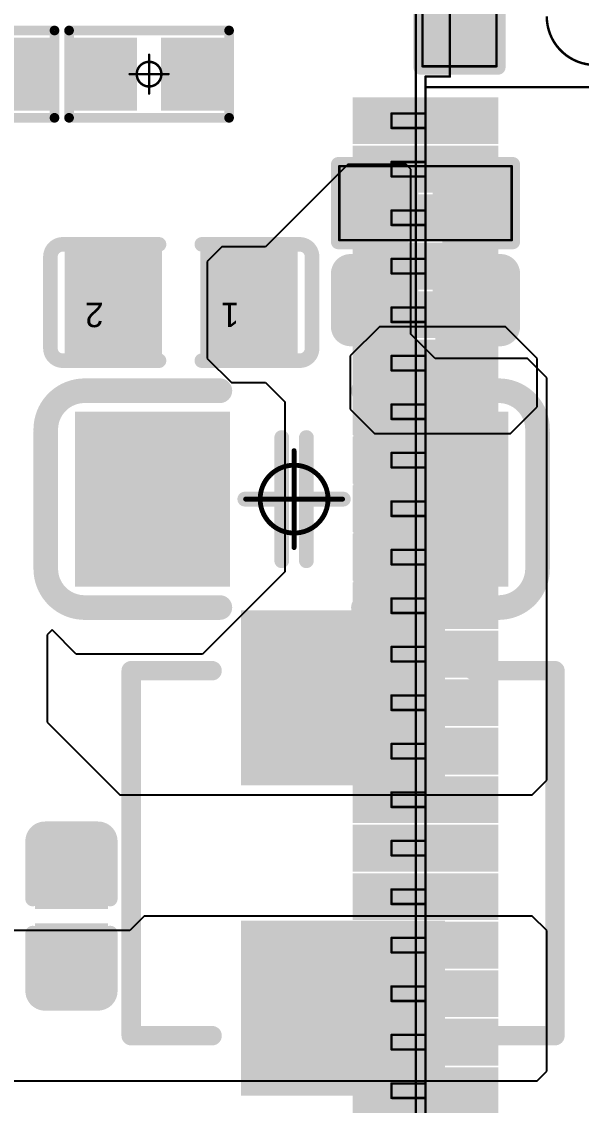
# Model space of a CAD drawing. Header units: millimetres. Extents: x 19.13 to 23.12, y 5.07 to 8.34.
# Drawn here: x 22.1069 to 22.3341, y 6.8809 to 7.3208 of the extents above; entities that cross this region are included whole.
import ezdxf

# ---------------------------------------------------------------- set-up
doc = ezdxf.new("R2010")
doc.units = ezdxf.units.MM
doc.header["$MEASUREMENT"] = 0
for name, color, linetype in [('BottomLayer', 5, 'Continuous'), ('BottomPaste', 16, 'Continuous'), ('BottomSolder', 6, 'Continuous'), ('Mechanical15', 56, 'Continuous'), ('Mechanical16', 56, 'Continuous'), ('Mechanical20', 56, 'Continuous'), ('TopLayer', 1, 'Continuous'), ('TopOverlay', 2, 'Continuous'), ('TopPaste', 8, 'Continuous'), ('TopSolder', 216, 'Continuous')]:
    doc.layers.add(name, color=color, linetype=linetype)

# ---------------------------------------------------------------- blocks, each defined once
blk = doc.blocks.new('R0402_38')
at = {"layer": 'Mechanical16'}
for points, const_width in [([(-0.00984, 0.01575), (-0.03543, 0.01575)], 0.00591), ([(-0.03543, -0.01575), (-0.03543, 0.01575)], 0.00591), ([(0.03543, 0.01575), (0.00984, 0.01575)], 0.00591), ([(0.03543, -0.01575), (0.03543, 0.01575)], 0.00591), ([(0.035, 0.015), (-0.035, 0.015)], 0.001), ([(-0.035, -0.015), (-0.035, 0.015)], 0.001), ([(0.035, -0.015), (0.035, 0.015)], 0.001), ([(-0.00984, -0.01575), (-0.03543, -0.01575)], 0.00591), ([(0.03543, -0.01575), (0.00984, -0.01575)], 0.00591), ([(0.035, -0.015), (-0.035, -0.015)], 0.001)]:
    blk.add_lwpolyline(points, dxfattribs=dict(at, const_width=const_width))
for points, const_width in [([(-0.03691, 0.01575, 1), (-0.03395, 0.01575, 1)], 0.00295), ([(-0.03691, 0.01575, 1), (-0.03395, 0.01575, 1)], 0.00295), ([(-0.01132, 0.01575, 1), (-0.00836, 0.01575, 1)], 0.00295), ([(0.00836, 0.01575, 1), (0.01132, 0.01575, 1)], 0.00295), ([(0.03395, 0.01575, 1), (0.03691, 0.01575, 1)], 0.00295), ([(0.03395, 0.01575, 1), (0.03691, 0.01575, 1)], 0.00295), ([(-0.03525, 0.015, 1), (-0.03475, 0.015, 1)], 0.0005), ([(-0.03525, 0.015, 1), (-0.03475, 0.015, 1)], 0.0005), ([(0.03475, 0.015, 1), (0.03525, 0.015, 1)], 0.0005), ([(0.03475, 0.015, 1), (0.03525, 0.015, 1)], 0.0005), ([(-0.03691, -0.01575, 1), (-0.03395, -0.01575, 1)], 0.00295), ([(-0.03691, -0.01575, 1), (-0.03395, -0.01575, 1)], 0.00295), ([(-0.01132, -0.01575, 1), (-0.00836, -0.01575, 1)], 0.00295), ([(0.00836, -0.01575, 1), (0.01132, -0.01575, 1)], 0.00295), ([(0.03395, -0.01575, 1), (0.03691, -0.01575, 1)], 0.00295), ([(0.03395, -0.01575, 1), (0.03691, -0.01575, 1)], 0.00295), ([(-0.03525, -0.015, 1), (-0.03475, -0.015, 1)], 0.0005), ([(-0.03525, -0.015, 1), (-0.03475, -0.015, 1)], 0.0005), ([(0.03475, -0.015, 1), (0.03525, -0.015, 1)], 0.0005), ([(0.03475, -0.015, 1), (0.03525, -0.015, 1)], 0.0005)]:
    blk.add_lwpolyline(points, format="xyb", close=True, dxfattribs=dict(at, const_width=const_width))
at = {"layer": 'TopLayer'}
for points in [[(-0.0069, 0.01082), (-0.02855, 0.01082), (-0.0069, -0.01082), (-0.02855, -0.01082)], [(0.02855, 0.01082), (0.0069, 0.01082), (0.02855, -0.01082), (0.0069, -0.01082)]]:
    blk.add_solid(points, dxfattribs=at)
at = {"layer": 'TopOverlay', "const_width": 0.00591}
for points in [[(-0.03543, -0.01575), (-0.03543, 0.01575)], [(-0.00984, 0.01575), (-0.03543, 0.01575)], [(0.03543, 0.01575), (0.00984, 0.01575)], [(0.03543, -0.01575), (0.03543, 0.01575)], [(-0.00984, -0.01575), (-0.03543, -0.01575)], [(0.03543, -0.01575), (0.00984, -0.01575)]]:
    blk.add_lwpolyline(points, dxfattribs=at)
at = {"layer": 'TopOverlay', "const_width": 0.00295}
for points in [[(-0.03691, 0.01575, 1), (-0.03395, 0.01575, 1)], [(-0.03691, 0.01575, 1), (-0.03395, 0.01575, 1)], [(-0.01132, 0.01575, 1), (-0.00836, 0.01575, 1)], [(0.00836, 0.01575, 1), (0.01132, 0.01575, 1)], [(0.03395, 0.01575, 1), (0.03691, 0.01575, 1)], [(0.03395, 0.01575, 1), (0.03691, 0.01575, 1)], [(-0.03691, -0.01575, 1), (-0.03395, -0.01575, 1)], [(-0.03691, -0.01575, 1), (-0.03395, -0.01575, 1)], [(-0.01132, -0.01575, 1), (-0.00836, -0.01575, 1)], [(0.00836, -0.01575, 1), (0.01132, -0.01575, 1)], [(0.03395, -0.01575, 1), (0.03691, -0.01575, 1)], [(0.03395, -0.01575, 1), (0.03691, -0.01575, 1)]]:
    blk.add_lwpolyline(points, format="xyb", close=True, dxfattribs=at)
at = {"layer": 'TopPaste'}
for points in [[(-0.0069, 0.01082), (-0.02855, 0.01082), (-0.0069, -0.01082), (-0.02855, -0.01082)], [(0.02855, 0.01082), (0.0069, 0.01082), (0.02855, -0.01082), (0.0069, -0.01082)]]:
    blk.add_solid(points, dxfattribs=at)
at = {"layer": 'TopSolder'}
for points in [[(-0.0029, 0.01482), (-0.03254, 0.01482), (-0.0029, -0.01482), (-0.03254, -0.01482)], [(0.03254, 0.01482), (0.0029, 0.01482), (0.03254, -0.01482), (0.0029, -0.01482)]]:
    blk.add_solid(points, dxfattribs=at)
blk = doc.blocks.new('R0402_46')
at = {"layer": 'Mechanical16'}
for points, const_width in [([(-0.00984, 0.01575), (-0.03543, 0.01575)], 0.00591), ([(-0.03543, 0.01575), (-0.03543, -0.01575)], 0.00591), ([(0.03543, 0.01575), (0.00984, 0.01575)], 0.00591), ([(0.03543, 0.01575), (0.03543, -0.01575)], 0.00591), ([(0.035, 0.015), (-0.035, 0.015)], 0.001), ([(-0.035, 0.015), (-0.035, -0.015)], 0.001), ([(0.035, 0.015), (0.035, -0.015)], 0.001), ([(-0.00984, -0.01575), (-0.03543, -0.01575)], 0.00591), ([(0.03543, -0.01575), (0.00984, -0.01575)], 0.00591), ([(0.035, -0.015), (-0.035, -0.015)], 0.001)]:
    blk.add_lwpolyline(points, dxfattribs=dict(at, const_width=const_width))
for points, const_width in [([(-0.03691, 0.01575, 1), (-0.03395, 0.01575, 1)], 0.00295), ([(-0.03691, 0.01575, 1), (-0.03395, 0.01575, 1)], 0.00295), ([(-0.01132, 0.01575, 1), (-0.00836, 0.01575, 1)], 0.00295), ([(0.00836, 0.01575, 1), (0.01132, 0.01575, 1)], 0.00295), ([(0.03395, 0.01575, 1), (0.03691, 0.01575, 1)], 0.00295), ([(0.03395, 0.01575, 1), (0.03691, 0.01575, 1)], 0.00295), ([(-0.03525, 0.015, 1), (-0.03475, 0.015, 1)], 0.0005), ([(-0.03525, 0.015, 1), (-0.03475, 0.015, 1)], 0.0005), ([(0.03475, 0.015, 1), (0.03525, 0.015, 1)], 0.0005), ([(0.03475, 0.015, 1), (0.03525, 0.015, 1)], 0.0005), ([(-0.03691, -0.01575, 1), (-0.03395, -0.01575, 1)], 0.00295), ([(-0.03691, -0.01575, 1), (-0.03395, -0.01575, 1)], 0.00295), ([(-0.01132, -0.01575, 1), (-0.00836, -0.01575, 1)], 0.00295), ([(0.00836, -0.01575, 1), (0.01132, -0.01575, 1)], 0.00295), ([(0.03395, -0.01575, 1), (0.03691, -0.01575, 1)], 0.00295), ([(0.03395, -0.01575, 1), (0.03691, -0.01575, 1)], 0.00295), ([(-0.03525, -0.015, 1), (-0.03475, -0.015, 1)], 0.0005), ([(-0.03525, -0.015, 1), (-0.03475, -0.015, 1)], 0.0005), ([(0.03475, -0.015, 1), (0.03525, -0.015, 1)], 0.0005), ([(0.03475, -0.015, 1), (0.03525, -0.015, 1)], 0.0005)]:
    blk.add_lwpolyline(points, format="xyb", close=True, dxfattribs=dict(at, const_width=const_width))
at = {"layer": 'TopLayer'}
for points in [[(-0.0069, 0.01082), (-0.02855, 0.01082), (-0.0069, -0.01082), (-0.02855, -0.01082)], [(0.02855, 0.01082), (0.0069, 0.01082), (0.02855, -0.01082), (0.0069, -0.01082)]]:
    blk.add_solid(points, dxfattribs=at)
at = {"layer": 'TopOverlay', "const_width": 0.00591}
for points in [[(-0.03543, 0.01575), (-0.03543, -0.01575)], [(-0.00984, 0.01575), (-0.03543, 0.01575)], [(0.03543, 0.01575), (0.00984, 0.01575)], [(0.03543, 0.01575), (0.03543, -0.01575)], [(-0.00984, -0.01575), (-0.03543, -0.01575)], [(0.03543, -0.01575), (0.00984, -0.01575)]]:
    blk.add_lwpolyline(points, dxfattribs=at)
at = {"layer": 'TopOverlay', "const_width": 0.00295}
for points in [[(-0.03691, 0.01575, 1), (-0.03395, 0.01575, 1)], [(-0.03691, 0.01575, 1), (-0.03395, 0.01575, 1)], [(-0.01132, 0.01575, 1), (-0.00836, 0.01575, 1)], [(0.00836, 0.01575, 1), (0.01132, 0.01575, 1)], [(0.03395, 0.01575, 1), (0.03691, 0.01575, 1)], [(0.03395, 0.01575, 1), (0.03691, 0.01575, 1)], [(-0.03691, -0.01575, 1), (-0.03395, -0.01575, 1)], [(-0.03691, -0.01575, 1), (-0.03395, -0.01575, 1)], [(-0.01132, -0.01575, 1), (-0.00836, -0.01575, 1)], [(0.00836, -0.01575, 1), (0.01132, -0.01575, 1)], [(0.03395, -0.01575, 1), (0.03691, -0.01575, 1)], [(0.03395, -0.01575, 1), (0.03691, -0.01575, 1)]]:
    blk.add_lwpolyline(points, format="xyb", close=True, dxfattribs=at)
at = {"layer": 'TopPaste'}
for points in [[(-0.0069, 0.01082), (-0.02855, 0.01082), (-0.0069, -0.01082), (-0.02855, -0.01082)], [(0.02855, 0.01082), (0.0069, 0.01082), (0.02855, -0.01082), (0.0069, -0.01082)]]:
    blk.add_solid(points, dxfattribs=at)
at = {"layer": 'TopSolder'}
for points in [[(-0.0029, 0.01482), (-0.03254, 0.01482), (-0.0029, -0.01482), (-0.03254, -0.01482)], [(0.03254, 0.01482), (0.0029, 0.01482), (0.03254, -0.01482), (0.0029, -0.01482)]]:
    blk.add_solid(points, dxfattribs=at)
blk = doc.blocks.new('PL_4020_________61')
at = {"layer": 'TopLayer'}
for points in [[(-0.0315, -0.0374), (-0.0315, 0.0374), (-0.09449, -0.0374), (-0.09449, 0.0374)], [(0.09449, -0.0374), (0.09449, 0.0374), (0.0315, -0.0374), (0.0315, 0.0374)]]:
    blk.add_solid(points, dxfattribs=at)
at = {"layer": 'TopOverlay', "const_width": 0.00787}
for points in [[(-0.074, 0.086), (0.07415, 0.086)], [(-0.074, 0.086), (-0.074, 0.05315)], [(0.07415, 0.086), (0.07415, 0.05315)], [(-0.074, -0.05315), (-0.074, -0.086)], [(0.07415, -0.05315), (0.07415, -0.086)], [(-0.074, -0.086), (0.07415, -0.086)]]:
    blk.add_lwpolyline(points, dxfattribs=at)
at = {"layer": 'TopOverlay', "const_width": 0.00394}
for points in [[(-0.07597, 0.086, 1), (-0.07203, 0.086, 1)], [(-0.07597, 0.086, 1), (-0.07203, 0.086, 1)], [(0.07218, 0.086, 1), (0.07612, 0.086, 1)], [(0.07218, 0.086, 1), (0.07612, 0.086, 1)], [(-0.07597, 0.05315, 1), (-0.07203, 0.05315, 1)], [(0.07218, 0.05315, 1), (0.07612, 0.05315, 1)], [(-0.07597, -0.05315, 1), (-0.07203, -0.05315, 1)], [(0.07218, -0.05315, 1), (0.07612, -0.05315, 1)], [(-0.07597, -0.086, 1), (-0.07203, -0.086, 1)], [(-0.07597, -0.086, 1), (-0.07203, -0.086, 1)], [(0.07218, -0.086, 1), (0.07612, -0.086, 1)], [(0.07218, -0.086, 1), (0.07612, -0.086, 1)]]:
    blk.add_lwpolyline(points, format="xyb", close=True, dxfattribs=at)
at = {"layer": 'TopPaste'}
for points in [[(-0.0315, -0.0374), (-0.0315, 0.0374), (-0.09449, -0.0374), (-0.09449, 0.0374)], [(0.09449, -0.0374), (0.09449, 0.0374), (0.0315, -0.0374), (0.0315, 0.0374)]]:
    blk.add_solid(points, dxfattribs=at)
at = {"layer": 'TopSolder'}
for points in [[(-0.0275, -0.0414), (-0.0275, 0.0414), (-0.09849, -0.0414), (-0.09849, 0.0414)], [(0.09849, -0.0414), (0.09849, 0.0414), (0.0275, -0.0414), (0.0275, 0.0414)]]:
    blk.add_solid(points, dxfattribs=at)
blk = doc.blocks.new('C0402_63')
at = {"layer": 'TopLayer'}
for points in [[(-0.02855, 0.01083), (-0.02855, -0.01082), (-0.0069, 0.01083), (-0.0069, -0.01082)], [(0.0069, 0.01083), (0.0069, -0.01082), (0.02855, 0.01083), (0.02855, -0.01082)]]:
    blk.add_solid(points, dxfattribs=at)
at = {"layer": 'TopOverlay', "const_width": 0.00591}
for points in [[(-0.03543, 0.01075, -0.414331), (-0.03043, 0.01575)], [(0.03043, 0.01575, -0.414331), (0.03543, 0.01075)], [(-0.03043, -0.01575, -0.414249), (-0.03543, -0.01075)], [(0.03543, -0.01075, -0.414249), (0.03043, -0.01575)]]:
    blk.add_lwpolyline(points, format="xyb", dxfattribs=at)
for points in [[(-0.0069, 0.01575), (-0.03043, 0.01575)], [(0.03043, 0.01575), (0.0069, 0.01575)], [(-0.03543, 0.01075), (-0.03543, -0.01075)], [(0.03543, 0.01075), (0.03543, -0.01075)], [(-0.0069, -0.01575), (-0.03043, -0.01575)], [(0.03043, -0.01575), (0.0069, -0.01575)]]:
    blk.add_lwpolyline(points, dxfattribs=at)
at = {"layer": 'TopOverlay', "const_width": 0.00295}
for points in [[(-0.03191, 0.01575, 1), (-0.02895, 0.01575, 1)], [(-0.03191, 0.01575, 1), (-0.02895, 0.01575, 1)], [(-0.00837, 0.01575, 1), (-0.00542, 0.01575, 1)], [(0.00543, 0.01575, 1), (0.00838, 0.01575, 1)], [(0.02895, 0.01575, 1), (0.03191, 0.01575, 1)], [(0.02895, 0.01575, 1), (0.03191, 0.01575, 1)], [(-0.03691, 0.01075, 1), (-0.03395, 0.01075, 1)], [(-0.03691, 0.01075, 1), (-0.03395, 0.01075, 1)], [(0.03395, 0.01075, 1), (0.03691, 0.01075, 1)], [(0.03395, 0.01075, 1), (0.03691, 0.01075, 1)], [(-0.03691, -0.01075, 1), (-0.03395, -0.01075, 1)], [(-0.03691, -0.01075, 1), (-0.03395, -0.01075, 1)], [(0.03395, -0.01075, 1), (0.03691, -0.01075, 1)], [(0.03395, -0.01075, 1), (0.03691, -0.01075, 1)], [(-0.03191, -0.01575, 1), (-0.02895, -0.01575, 1)], [(-0.03191, -0.01575, 1), (-0.02895, -0.01575, 1)], [(-0.00837, -0.01575, 1), (-0.00542, -0.01575, 1)], [(0.00543, -0.01575, 1), (0.00838, -0.01575, 1)], [(0.02895, -0.01575, 1), (0.03191, -0.01575, 1)], [(0.02895, -0.01575, 1), (0.03191, -0.01575, 1)]]:
    blk.add_lwpolyline(points, format="xyb", close=True, dxfattribs=at)
at = {"layer": 'TopPaste'}
for points in [[(-0.02855, 0.01083), (-0.02855, -0.01082), (-0.0069, 0.01083), (-0.0069, -0.01082)], [(0.0069, 0.01083), (0.0069, -0.01082), (0.02855, 0.01083), (0.02855, -0.01082)]]:
    blk.add_solid(points, dxfattribs=at)
at = {"layer": 'TopSolder'}
for points in [[(-0.03254, 0.01483), (-0.03254, -0.01482), (-0.0029, 0.01483), (-0.0029, -0.01482)], [(0.0029, 0.01483), (0.0029, -0.01482), (0.03254, 0.01483), (0.03254, -0.01482)]]:
    blk.add_solid(points, dxfattribs=at)
blk = doc.blocks.new('C0603_64')
at = {"layer": 'Mechanical16', "const_width": 0.00591}
for points in [[(-0.0531, 0.0186, -0.414214), (-0.0481, 0.0236)], [(0.0481, 0.0236, -0.414214), (0.0531, 0.0186)], [(-0.0481, -0.0236, -0.414214), (-0.0531, -0.0186)], [(0.0531, -0.0186, -0.414214), (0.0481, -0.0236)]]:
    blk.add_lwpolyline(points, format="xyb", dxfattribs=at)
for points in [[(-0.00836, 0.0236), (-0.0481, 0.0236)], [(0.0481, 0.0236), (0.00902, 0.0236)], [(-0.0531, 0.0186), (-0.0531, -0.0186)], [(0.0531, 0.0186), (0.0531, -0.0186)], [(-0.00836, -0.0236), (-0.0481, -0.0236)], [(0.0481, -0.0236), (0.00902, -0.0236)]]:
    blk.add_lwpolyline(points, dxfattribs=at)
at = {"layer": 'Mechanical16', "const_width": 0.00296}
for points in [[(-0.04958, 0.0236, 1), (-0.04662, 0.0236, 1)], [(-0.04958, 0.0236, 1), (-0.04662, 0.0236, 1)], [(-0.00984, 0.0236, 1), (-0.00688, 0.0236, 1)], [(0.00754, 0.0236, 1), (0.0105, 0.0236, 1)], [(0.04662, 0.0236, 1), (0.04958, 0.0236, 1)], [(0.04662, 0.0236, 1), (0.04958, 0.0236, 1)], [(-0.05458, 0.0186, 1), (-0.05162, 0.0186, 1)], [(-0.05458, 0.0186, 1), (-0.05162, 0.0186, 1)], [(0.05162, 0.0186, 1), (0.05458, 0.0186, 1)], [(0.05162, 0.0186, 1), (0.05458, 0.0186, 1)], [(-0.05458, -0.0186, 1), (-0.05162, -0.0186, 1)], [(-0.05458, -0.0186, 1), (-0.05162, -0.0186, 1)], [(0.05162, -0.0186, 1), (0.05458, -0.0186, 1)], [(0.05162, -0.0186, 1), (0.05458, -0.0186, 1)], [(-0.04958, -0.0236, 1), (-0.04662, -0.0236, 1)], [(-0.04958, -0.0236, 1), (-0.04662, -0.0236, 1)], [(-0.00984, -0.0236, 1), (-0.00688, -0.0236, 1)], [(0.00754, -0.0236, 1), (0.0105, -0.0236, 1)], [(0.04662, -0.0236, 1), (0.04958, -0.0236, 1)], [(0.04662, -0.0236, 1), (0.04958, -0.0236, 1)]]:
    blk.add_lwpolyline(points, format="xyb", close=True, dxfattribs=at)
at = {"layer": 'TopLayer'}
for points in [[(-0.01181, 0.01771), (-0.04331, 0.01771), (-0.01181, -0.01771), (-0.04331, -0.01771)], [(0.04331, 0.01771), (0.01181, 0.01771), (0.04331, -0.01771), (0.01181, -0.01771)]]:
    blk.add_solid(points, dxfattribs=at)
at = {"layer": 'TopOverlay', "const_width": 0.00591}
for points in [[(-0.0531, 0.0186, -0.414214), (-0.0481, 0.0236)], [(0.0481, 0.0236, -0.414214), (0.0531, 0.0186)], [(-0.0481, -0.0236, -0.414214), (-0.0531, -0.0186)], [(0.0531, -0.0186, -0.414214), (0.0481, -0.0236)]]:
    blk.add_lwpolyline(points, format="xyb", dxfattribs=at)
for points in [[(-0.00836, 0.0236), (-0.0481, 0.0236)], [(0.0481, 0.0236), (0.00902, 0.0236)], [(-0.0531, 0.0186), (-0.0531, -0.0186)], [(0.0531, 0.0186), (0.0531, -0.0186)], [(-0.00836, -0.0236), (-0.0481, -0.0236)], [(0.0481, -0.0236), (0.00902, -0.0236)]]:
    blk.add_lwpolyline(points, dxfattribs=at)
at = {"layer": 'TopOverlay', "const_width": 0.00296}
for points in [[(-0.04958, 0.0236, 1), (-0.04662, 0.0236, 1)], [(-0.04958, 0.0236, 1), (-0.04662, 0.0236, 1)], [(-0.00984, 0.0236, 1), (-0.00688, 0.0236, 1)], [(0.00754, 0.0236, 1), (0.0105, 0.0236, 1)], [(0.04662, 0.0236, 1), (0.04958, 0.0236, 1)], [(0.04662, 0.0236, 1), (0.04958, 0.0236, 1)], [(-0.05458, 0.0186, 1), (-0.05162, 0.0186, 1)], [(-0.05458, 0.0186, 1), (-0.05162, 0.0186, 1)], [(0.05162, 0.0186, 1), (0.05458, 0.0186, 1)], [(0.05162, 0.0186, 1), (0.05458, 0.0186, 1)], [(-0.05458, -0.0186, 1), (-0.05162, -0.0186, 1)], [(-0.05458, -0.0186, 1), (-0.05162, -0.0186, 1)], [(0.05162, -0.0186, 1), (0.05458, -0.0186, 1)], [(0.05162, -0.0186, 1), (0.05458, -0.0186, 1)], [(-0.04958, -0.0236, 1), (-0.04662, -0.0236, 1)], [(-0.04958, -0.0236, 1), (-0.04662, -0.0236, 1)], [(-0.00984, -0.0236, 1), (-0.00688, -0.0236, 1)], [(0.00754, -0.0236, 1), (0.0105, -0.0236, 1)], [(0.04662, -0.0236, 1), (0.04958, -0.0236, 1)], [(0.04662, -0.0236, 1), (0.04958, -0.0236, 1)]]:
    blk.add_lwpolyline(points, format="xyb", close=True, dxfattribs=at)
at = {"layer": 'TopPaste'}
for points in [[(-0.01181, 0.01771), (-0.04331, 0.01771), (-0.01181, -0.01771), (-0.04331, -0.01771)], [(0.04331, 0.01771), (0.01181, 0.01771), (0.04331, -0.01771), (0.01181, -0.01771)]]:
    blk.add_solid(points, dxfattribs=at)
at = {"layer": 'TopSolder'}
for points in [[(-0.00781, 0.02171), (-0.04731, 0.02171), (-0.00781, -0.02171), (-0.04731, -0.02171)], [(0.04731, 0.02171), (0.00781, 0.02171), (0.04731, -0.02171), (0.00781, -0.02171)]]:
    blk.add_solid(points, dxfattribs=at)
at = {"layer": 'Mechanical20'}
for s, p in [('1', (-0.02356, 0)), ('2', (0.03156, 0))]:
    blk.add_text(s, height=0.01, dxfattribs=at).set_placement(p)
blk = doc.blocks.new('C1206_65')
at = {"layer": 'Mechanical15', "const_width": 0.00197}
for points in [[(0, 0.01969), (0, -0.01969)], [(0.01969, 0), (-0.01969, 0)]]:
    blk.add_lwpolyline(points, dxfattribs=at)
at = {"layer": 'Mechanical15'}
for points, const_width in [([(-0.00049, 0.01969, 1), (0.00049, 0.01969, 1)], 0.000984), ([(0.01378, 0, 1), (-0.01378, 0, 1)], 0.00197), ([(-0.02018, 0, 1), (-0.01919, 0, 1)], 0.000984), ([(-0.01427, 0, 1), (-0.01329, 0, 1)], 0.000984), ([(0.01329, 0, 1), (0.01427, 0, 1)], 0.000984), ([(0.01919, 0, 1), (0.02018, 0, 1)], 0.000984), ([(-0.00049, -0.01969, 1), (0.00049, -0.01969, 1)], 0.000984)]:
    blk.add_lwpolyline(points, format="xyb", close=True, dxfattribs=dict(at, const_width=const_width))
at = {"layer": 'TopLayer'}
for points in [[(-0.08301, -0.0315), (-0.02801, -0.0315), (-0.08301, 0.0315), (-0.02801, 0.0315)], [(0.02998, -0.0315), (0.08498, -0.0315), (0.02998, 0.0315), (0.08498, 0.0315)]]:
    blk.add_solid(points, dxfattribs=at)
at = {"layer": 'TopOverlay', "const_width": 0.01}
for points in [[(-0.09882, 0.02825, -0.414214), (-0.08307, 0.044)], [(0.08504, 0.044, -0.414214), (0.10079, 0.02825)], [(-0.08307, -0.044, -0.414214), (-0.09882, -0.02825)], [(0.10079, -0.02825, -0.414214), (0.08504, -0.044)]]:
    blk.add_lwpolyline(points, format="xyb", dxfattribs=at)
at = {"layer": 'TopOverlay'}
for points, const_width in [([(-0.02815, 0.044), (-0.08346, 0.044)], 0.01), ([(0.08543, 0.044), (0.03012, 0.044)], 0.01), ([(-0.09882, 0.02825), (-0.09882, -0.02717)], 0.01), ([(0.10079, 0.02825), (0.10079, -0.02717)], 0.01), ([(-0.005, 0.025), (-0.005, -0.025)], 0.006), ([(0.005, 0.025), (0.005, -0.025)], 0.006), ([(-0.005, 0), (-0.02, 0)], 0.006), ([(0.02, 0), (0.005, 0)], 0.006), ([(-0.02815, -0.044), (-0.08346, -0.044)], 0.01), ([(0.08543, -0.044), (0.03012, -0.044)], 0.01)]:
    blk.add_lwpolyline(points, dxfattribs=dict(at, const_width=const_width))
for points, const_width in [([(-0.08596, 0.044, 1), (-0.08096, 0.044, 1)], 0.005), ([(-0.08557, 0.044, 1), (-0.08057, 0.044, 1)], 0.005), ([(-0.03065, 0.044, 1), (-0.02565, 0.044, 1)], 0.005), ([(0.02762, 0.044, 1), (0.03262, 0.044, 1)], 0.005), ([(0.08254, 0.044, 1), (0.08754, 0.044, 1)], 0.005), ([(0.08293, 0.044, 1), (0.08793, 0.044, 1)], 0.005), ([(-0.10132, 0.02825, 1), (-0.09632, 0.02825, 1)], 0.005), ([(-0.10132, 0.02825, 1), (-0.09632, 0.02825, 1)], 0.005), ([(0.09829, 0.02825, 1), (0.10329, 0.02825, 1)], 0.005), ([(0.09829, 0.02825, 1), (0.10329, 0.02825, 1)], 0.005), ([(-0.0065, 0.025, 1), (-0.0035, 0.025, 1)], 0.003), ([(0.0035, 0.025, 1), (0.0065, 0.025, 1)], 0.003), ([(-0.0215, 0, 1), (-0.0185, 0, 1)], 0.003), ([(-0.0065, 0, 1), (-0.0035, 0, 1)], 0.003), ([(0.0035, 0, 1), (0.0065, 0, 1)], 0.003), ([(0.0185, 0, 1), (0.0215, 0, 1)], 0.003), ([(-0.10132, -0.02717, 1), (-0.09632, -0.02717, 1)], 0.005), ([(-0.10132, -0.02825, 1), (-0.09632, -0.02825, 1)], 0.005), ([(-0.0065, -0.025, 1), (-0.0035, -0.025, 1)], 0.003), ([(0.0035, -0.025, 1), (0.0065, -0.025, 1)], 0.003), ([(0.09829, -0.02717, 1), (0.10329, -0.02717, 1)], 0.005), ([(0.09829, -0.02825, 1), (0.10329, -0.02825, 1)], 0.005), ([(-0.08596, -0.044, 1), (-0.08096, -0.044, 1)], 0.005), ([(-0.08557, -0.044, 1), (-0.08057, -0.044, 1)], 0.005), ([(-0.03065, -0.044, 1), (-0.02565, -0.044, 1)], 0.005), ([(0.02762, -0.044, 1), (0.03262, -0.044, 1)], 0.005), ([(0.08254, -0.044, 1), (0.08754, -0.044, 1)], 0.005), ([(0.08293, -0.044, 1), (0.08793, -0.044, 1)], 0.005)]:
    blk.add_lwpolyline(points, format="xyb", close=True, dxfattribs=dict(at, const_width=const_width))
at = {"layer": 'TopPaste'}
for points in [[(-0.08301, -0.0315), (-0.02801, -0.0315), (-0.08301, 0.0315), (-0.02801, 0.0315)], [(0.02998, -0.0315), (0.08498, -0.0315), (0.02998, 0.0315), (0.08498, 0.0315)]]:
    blk.add_solid(points, dxfattribs=at)
at = {"layer": 'TopSolder'}
for points in [[(-0.08701, -0.0355), (-0.02401, -0.0355), (-0.08701, 0.0355), (-0.02401, 0.0355)], [(0.02598, -0.0355), (0.08898, -0.0355), (0.02598, 0.0355), (0.08898, 0.0355)]]:
    blk.add_solid(points, dxfattribs=at)
blk = doc.blocks.new('C0402_67')
at = {"layer": 'TopLayer'}
for points in [[(-0.02855, 0.01083), (-0.02855, -0.01082), (-0.0069, 0.01083), (-0.0069, -0.01082)], [(0.0069, 0.01083), (0.0069, -0.01082), (0.02855, 0.01083), (0.02855, -0.01082)]]:
    blk.add_solid(points, dxfattribs=at)
at = {"layer": 'TopOverlay', "const_width": 0.00591}
for points in [[(-0.03543, 0.01075, -0.414331), (-0.03043, 0.01575)], [(0.03043, 0.01575, -0.414331), (0.03543, 0.01075)], [(-0.03043, -0.01575, -0.414249), (-0.03543, -0.01075)], [(0.03543, -0.01075, -0.414249), (0.03043, -0.01575)]]:
    blk.add_lwpolyline(points, format="xyb", dxfattribs=at)
for points in [[(-0.0069, 0.01575), (-0.03043, 0.01575)], [(0.03043, 0.01575), (0.0069, 0.01575)], [(-0.03543, -0.01075), (-0.03543, 0.01075)], [(0.03543, -0.01075), (0.03543, 0.01075)], [(-0.0069, -0.01575), (-0.03043, -0.01575)], [(0.03043, -0.01575), (0.0069, -0.01575)]]:
    blk.add_lwpolyline(points, dxfattribs=at)
at = {"layer": 'TopOverlay', "const_width": 0.00295}
for points in [[(-0.03191, 0.01575, 1), (-0.02895, 0.01575, 1)], [(-0.03191, 0.01575, 1), (-0.02895, 0.01575, 1)], [(-0.00837, 0.01575, 1), (-0.00542, 0.01575, 1)], [(0.00543, 0.01575, 1), (0.00838, 0.01575, 1)], [(0.02895, 0.01575, 1), (0.03191, 0.01575, 1)], [(0.02895, 0.01575, 1), (0.03191, 0.01575, 1)], [(-0.03691, 0.01075, 1), (-0.03395, 0.01075, 1)], [(-0.03691, 0.01075, 1), (-0.03395, 0.01075, 1)], [(0.03395, 0.01075, 1), (0.03691, 0.01075, 1)], [(0.03395, 0.01075, 1), (0.03691, 0.01075, 1)], [(-0.03691, -0.01075, 1), (-0.03395, -0.01075, 1)], [(-0.03691, -0.01075, 1), (-0.03395, -0.01075, 1)], [(0.03395, -0.01075, 1), (0.03691, -0.01075, 1)], [(0.03395, -0.01075, 1), (0.03691, -0.01075, 1)], [(-0.03191, -0.01575, 1), (-0.02895, -0.01575, 1)], [(-0.03191, -0.01575, 1), (-0.02895, -0.01575, 1)], [(-0.00837, -0.01575, 1), (-0.00542, -0.01575, 1)], [(0.00543, -0.01575, 1), (0.00838, -0.01575, 1)], [(0.02895, -0.01575, 1), (0.03191, -0.01575, 1)], [(0.02895, -0.01575, 1), (0.03191, -0.01575, 1)]]:
    blk.add_lwpolyline(points, format="xyb", close=True, dxfattribs=at)
at = {"layer": 'TopPaste'}
for points in [[(-0.02855, 0.01083), (-0.02855, -0.01082), (-0.0069, 0.01083), (-0.0069, -0.01082)], [(0.0069, 0.01083), (0.0069, -0.01082), (0.02855, 0.01083), (0.02855, -0.01082)]]:
    blk.add_solid(points, dxfattribs=at)
at = {"layer": 'TopSolder'}
for points in [[(-0.03254, 0.01483), (-0.03254, -0.01482), (-0.0029, 0.01483), (-0.0029, -0.01482)], [(0.0029, 0.01483), (0.0029, -0.01482), (0.03254, 0.01483), (0.03254, -0.01482)]]:
    blk.add_solid(points, dxfattribs=at)
blk = doc.blocks.new('CON_MINIPEX_075_SMT_RA_M2_KEYM_B_B_104')
at = {"layer": 'BottomLayer'}
for points in [[(-0.20236, 1.38583), (-0.20236, 1.33465), (-0.19134, 1.38583), (-0.19134, 1.33465)], [(-0.18268, 1.38583), (-0.18268, 1.33465), (-0.17165, 1.38583), (-0.17165, 1.33465)], [(-0.16299, 1.38583), (-0.16299, 1.33465), (-0.15197, 1.38583), (-0.15197, 1.33465)], [(-0.14331, 1.38583), (-0.14331, 1.33465), (-0.13228, 1.38583), (-0.13228, 1.33465)], [(-0.12362, 1.38583), (-0.12362, 1.33465), (-0.1126, 1.38583), (-0.1126, 1.33465)], [(-0.10394, 1.38583), (-0.10394, 1.33465), (-0.09291, 1.38583), (-0.09291, 1.33465)], [(-0.08425, 1.38583), (-0.08425, 1.33465), (-0.07323, 1.38583), (-0.07323, 1.33465)], [(-0.06457, 1.38583), (-0.06457, 1.33465), (-0.05354, 1.38583), (-0.05354, 1.33465)], [(-0.04488, 1.38583), (-0.04488, 1.33465), (-0.03386, 1.38583), (-0.03386, 1.33465)], [(-0.0252, 1.38583), (-0.0252, 1.33465), (-0.01417, 1.38583), (-0.01417, 1.33465)], [(-0.00551, 1.38583), (-0.00551, 1.33465), (0.00551, 1.38583), (0.00551, 1.33465)], [(0.01417, 1.38583), (0.01417, 1.33465), (0.0252, 1.38583), (0.0252, 1.33465)], [(0.03386, 1.38583), (0.03386, 1.33465), (0.04488, 1.38583), (0.04488, 1.33465)], [(0.05354, 1.38583), (0.05354, 1.33465), (0.06457, 1.38583), (0.06457, 1.33465)], [(0.07323, 1.38583), (0.07323, 1.33465), (0.08425, 1.38583), (0.08425, 1.33465)], [(0.09291, 1.38583), (0.09291, 1.33465), (0.10394, 1.38583), (0.10394, 1.33465)], [(0.1126, 1.38583), (0.1126, 1.33465), (0.12362, 1.38583), (0.12362, 1.33465)], [(0.13228, 1.38583), (0.13228, 1.33465), (0.14331, 1.38583), (0.14331, 1.33465)], [(0.15197, 1.38583), (0.15197, 1.33465), (0.16299, 1.38583), (0.16299, 1.33465)], [(0.17165, 1.38583), (0.17165, 1.33465), (0.18268, 1.38583), (0.18268, 1.33465)], [(0.19134, 1.38583), (0.19134, 1.33465), (0.20236, 1.38583), (0.20236, 1.33465)]]:
    blk.add_solid(points, dxfattribs=at)
at = {"layer": 'BottomPaste'}
for points in [[(-0.20236, 1.38583), (-0.20236, 1.33465), (-0.19134, 1.38583), (-0.19134, 1.33465)], [(-0.18268, 1.38583), (-0.18268, 1.33465), (-0.17165, 1.38583), (-0.17165, 1.33465)], [(-0.16299, 1.38583), (-0.16299, 1.33465), (-0.15197, 1.38583), (-0.15197, 1.33465)], [(-0.14331, 1.38583), (-0.14331, 1.33465), (-0.13228, 1.38583), (-0.13228, 1.33465)], [(-0.12362, 1.38583), (-0.12362, 1.33465), (-0.1126, 1.38583), (-0.1126, 1.33465)], [(-0.10394, 1.38583), (-0.10394, 1.33465), (-0.09291, 1.38583), (-0.09291, 1.33465)], [(-0.08425, 1.38583), (-0.08425, 1.33465), (-0.07323, 1.38583), (-0.07323, 1.33465)], [(-0.06457, 1.38583), (-0.06457, 1.33465), (-0.05354, 1.38583), (-0.05354, 1.33465)], [(-0.04488, 1.38583), (-0.04488, 1.33465), (-0.03386, 1.38583), (-0.03386, 1.33465)], [(-0.0252, 1.38583), (-0.0252, 1.33465), (-0.01417, 1.38583), (-0.01417, 1.33465)], [(-0.00551, 1.38583), (-0.00551, 1.33465), (0.00551, 1.38583), (0.00551, 1.33465)], [(0.01417, 1.38583), (0.01417, 1.33465), (0.0252, 1.38583), (0.0252, 1.33465)], [(0.03386, 1.38583), (0.03386, 1.33465), (0.04488, 1.38583), (0.04488, 1.33465)], [(0.05354, 1.38583), (0.05354, 1.33465), (0.06457, 1.38583), (0.06457, 1.33465)], [(0.07323, 1.38583), (0.07323, 1.33465), (0.08425, 1.38583), (0.08425, 1.33465)], [(0.09291, 1.38583), (0.09291, 1.33465), (0.10394, 1.38583), (0.10394, 1.33465)], [(0.1126, 1.38583), (0.1126, 1.33465), (0.12362, 1.38583), (0.12362, 1.33465)], [(0.13228, 1.38583), (0.13228, 1.33465), (0.14331, 1.38583), (0.14331, 1.33465)], [(0.15197, 1.38583), (0.15197, 1.33465), (0.16299, 1.38583), (0.16299, 1.33465)], [(0.17165, 1.38583), (0.17165, 1.33465), (0.18268, 1.38583), (0.18268, 1.33465)], [(0.19134, 1.38583), (0.19134, 1.33465), (0.20236, 1.38583), (0.20236, 1.33465)]]:
    blk.add_solid(points, dxfattribs=at)
at = {"layer": 'BottomSolder'}
for points in [[(-0.20636, 1.38983), (-0.20636, 1.33065), (-0.18734, 1.38983), (-0.18734, 1.33065)], [(-0.18668, 1.38983), (-0.18668, 1.33065), (-0.16765, 1.38983), (-0.16765, 1.33065)], [(-0.16699, 1.38983), (-0.16699, 1.33065), (-0.14797, 1.38983), (-0.14797, 1.33065)], [(-0.14731, 1.38983), (-0.14731, 1.33065), (-0.12828, 1.38983), (-0.12828, 1.33065)], [(-0.12762, 1.38983), (-0.12762, 1.33065), (-0.1086, 1.38983), (-0.1086, 1.33065)], [(-0.10794, 1.38983), (-0.10794, 1.33065), (-0.08891, 1.38983), (-0.08891, 1.33065)], [(-0.08825, 1.38983), (-0.08825, 1.33065), (-0.06923, 1.38983), (-0.06923, 1.33065)], [(-0.06857, 1.38983), (-0.06857, 1.33065), (-0.04954, 1.38983), (-0.04954, 1.33065)], [(-0.04888, 1.38983), (-0.04888, 1.33065), (-0.02986, 1.38983), (-0.02986, 1.33065)], [(-0.0292, 1.38983), (-0.0292, 1.33065), (-0.01017, 1.38983), (-0.01017, 1.33065)], [(-0.00951, 1.38983), (-0.00951, 1.33065), (0.00951, 1.38983), (0.00951, 1.33065)], [(0.01017, 1.38983), (0.01017, 1.33065), (0.0292, 1.38983), (0.0292, 1.33065)], [(0.02986, 1.38983), (0.02986, 1.33065), (0.04888, 1.38983), (0.04888, 1.33065)], [(0.04954, 1.38983), (0.04954, 1.33065), (0.06857, 1.38983), (0.06857, 1.33065)], [(0.06923, 1.38983), (0.06923, 1.33065), (0.08825, 1.38983), (0.08825, 1.33065)], [(0.08891, 1.38983), (0.08891, 1.33065), (0.10794, 1.38983), (0.10794, 1.33065)], [(0.1086, 1.38983), (0.1086, 1.33065), (0.12762, 1.38983), (0.12762, 1.33065)], [(0.12828, 1.38983), (0.12828, 1.33065), (0.14731, 1.38983), (0.14731, 1.33065)], [(0.14797, 1.38983), (0.14797, 1.33065), (0.16699, 1.38983), (0.16699, 1.33065)], [(0.16765, 1.38983), (0.16765, 1.33065), (0.18668, 1.38983), (0.18668, 1.33065)], [(0.18734, 1.38983), (0.18734, 1.33065), (0.20636, 1.38983), (0.20636, 1.33065)]]:
    blk.add_solid(points, dxfattribs=at)
at = {"layer": 'Mechanical15', "const_width": 0.001}
for points in [[(-0.21043, 1.44882), (-0.21043, 1.36024)], [(-0.27736, 1.37008), (-0.21476, 1.37008)], [(-0.21476, 1.37008), (-0.21476, 1.36024)], [(-0.21476, 1.36024), (0.37402, 1.36024)], [(-0.1998, 1.36024), (-0.1998, 1.34646)], [(-0.1939, 1.36024), (-0.1939, 1.34646)], [(-0.18012, 1.36024), (-0.18012, 1.34646)], [(-0.17421, 1.36024), (-0.17421, 1.34646)], [(-0.16043, 1.36024), (-0.16043, 1.34646)], [(-0.15453, 1.36024), (-0.15453, 1.34646)], [(-0.14075, 1.36024), (-0.14075, 1.34646)], [(-0.13484, 1.36024), (-0.13484, 1.34646)], [(-0.12106, 1.36024), (-0.12106, 1.34646)], [(-0.11516, 1.36024), (-0.11516, 1.34646)], [(-0.10138, 1.36024), (-0.10138, 1.34646)], [(-0.09547, 1.36024), (-0.09547, 1.34646)], [(-0.08169, 1.36024), (-0.08169, 1.34646)], [(-0.07579, 1.36024), (-0.07579, 1.34646)], [(-0.06201, 1.36024), (-0.06201, 1.34646)], [(-0.0561, 1.36024), (-0.0561, 1.34646)], [(-0.04232, 1.36024), (-0.04232, 1.34646)], [(-0.03642, 1.36024), (-0.03642, 1.34646)], [(-0.02264, 1.36024), (-0.02264, 1.34646)], [(-0.01673, 1.36024), (-0.01673, 1.34646)], [(-0.00295, 1.36024), (-0.00295, 1.34646)], [(0.00295, 1.36024), (0.00295, 1.34646)], [(0.01673, 1.36024), (0.01673, 1.34646)], [(0.02264, 1.36024), (0.02264, 1.34646)], [(0.03642, 1.36024), (0.03642, 1.34646)], [(0.04232, 1.36024), (0.04232, 1.34646)], [(0.0561, 1.36024), (0.0561, 1.34646)], [(0.06201, 1.36024), (0.06201, 1.34646)], [(0.07579, 1.36024), (0.07579, 1.34646)], [(0.08169, 1.36024), (0.08169, 1.34646)], [(0.09547, 1.36024), (0.09547, 1.34646)], [(0.10138, 1.36024), (0.10138, 1.34646)], [(0.11516, 1.36024), (0.11516, 1.34646)], [(0.12106, 1.36024), (0.12106, 1.34646)], [(0.13484, 1.36024), (0.13484, 1.34646)], [(0.14075, 1.36024), (0.14075, 1.34646)], [(0.15453, 1.36024), (0.15453, 1.34646)], [(0.16043, 1.36024), (0.16043, 1.34646)], [(0.17421, 1.36024), (0.17421, 1.34646)], [(0.18012, 1.36024), (0.18012, 1.34646)], [(0.1939, 1.36024), (0.1939, 1.34646)], [(0.1998, 1.36024), (0.1998, 1.34646)], [(-0.37795, 1.3563), (0.37795, 1.3563)], [(-0.1998, 1.34646), (-0.1939, 1.34646)], [(-0.18012, 1.34646), (-0.17421, 1.34646)], [(-0.16043, 1.34646), (-0.15453, 1.34646)], [(-0.14075, 1.34646), (-0.13484, 1.34646)], [(-0.12106, 1.34646), (-0.11516, 1.34646)], [(-0.10138, 1.34646), (-0.09547, 1.34646)], [(-0.08169, 1.34646), (-0.07579, 1.34646)], [(-0.06201, 1.34646), (-0.0561, 1.34646)], [(-0.04232, 1.34646), (-0.03642, 1.34646)], [(-0.02264, 1.34646), (-0.01673, 1.34646)], [(-0.00295, 1.34646), (0.00295, 1.34646)], [(0.01673, 1.34646), (0.02264, 1.34646)], [(0.03642, 1.34646), (0.04232, 1.34646)], [(0.0561, 1.34646), (0.06201, 1.34646)], [(0.07579, 1.34646), (0.08169, 1.34646)], [(0.09547, 1.34646), (0.10138, 1.34646)], [(0.11516, 1.34646), (0.12106, 1.34646)], [(0.13484, 1.34646), (0.14075, 1.34646)], [(0.15453, 1.34646), (0.16043, 1.34646)], [(0.17421, 1.34646), (0.18012, 1.34646)], [(0.1939, 1.34646), (0.1998, 1.34646)]]:
    blk.add_lwpolyline(points, dxfattribs=at)
blk.add_lwpolyline([(-0.21949, 1.42913, -0.414214), (-0.23917, 1.40945)], format="xyb", dxfattribs=at)
at = {"layer": 'Mechanical15', "const_width": 0.0005}
for points in [[(-0.21501, 1.37008, 1), (-0.21451, 1.37008, 1)], [(-0.21501, 1.37008, 1), (-0.21451, 1.37008, 1)], [(-0.21501, 1.36024, 1), (-0.21451, 1.36024, 1)], [(-0.21501, 1.36024, 1), (-0.21451, 1.36024, 1)], [(-0.21068, 1.36024, 1), (-0.21018, 1.36024, 1)], [(-0.20005, 1.36024, 1), (-0.19955, 1.36024, 1)], [(-0.19415, 1.36024, 1), (-0.19365, 1.36024, 1)], [(-0.18037, 1.36024, 1), (-0.17987, 1.36024, 1)], [(-0.17446, 1.36024, 1), (-0.17396, 1.36024, 1)], [(-0.16068, 1.36024, 1), (-0.16018, 1.36024, 1)], [(-0.15478, 1.36024, 1), (-0.15428, 1.36024, 1)], [(-0.141, 1.36024, 1), (-0.1405, 1.36024, 1)], [(-0.13509, 1.36024, 1), (-0.13459, 1.36024, 1)], [(-0.12131, 1.36024, 1), (-0.12081, 1.36024, 1)], [(-0.11541, 1.36024, 1), (-0.11491, 1.36024, 1)], [(-0.10163, 1.36024, 1), (-0.10113, 1.36024, 1)], [(-0.09572, 1.36024, 1), (-0.09522, 1.36024, 1)], [(-0.08194, 1.36024, 1), (-0.08144, 1.36024, 1)], [(-0.07604, 1.36024, 1), (-0.07554, 1.36024, 1)], [(-0.06226, 1.36024, 1), (-0.06176, 1.36024, 1)], [(-0.05635, 1.36024, 1), (-0.05585, 1.36024, 1)], [(-0.04257, 1.36024, 1), (-0.04207, 1.36024, 1)], [(-0.03667, 1.36024, 1), (-0.03617, 1.36024, 1)], [(-0.02289, 1.36024, 1), (-0.02239, 1.36024, 1)], [(-0.01698, 1.36024, 1), (-0.01648, 1.36024, 1)], [(-0.0032, 1.36024, 1), (-0.0027, 1.36024, 1)], [(0.0027, 1.36024, 1), (0.0032, 1.36024, 1)], [(0.01648, 1.36024, 1), (0.01698, 1.36024, 1)], [(0.02239, 1.36024, 1), (0.02289, 1.36024, 1)], [(0.03617, 1.36024, 1), (0.03667, 1.36024, 1)], [(0.04207, 1.36024, 1), (0.04257, 1.36024, 1)], [(0.05585, 1.36024, 1), (0.05635, 1.36024, 1)], [(0.06176, 1.36024, 1), (0.06226, 1.36024, 1)], [(0.07554, 1.36024, 1), (0.07604, 1.36024, 1)], [(0.08144, 1.36024, 1), (0.08194, 1.36024, 1)], [(0.09522, 1.36024, 1), (0.09572, 1.36024, 1)], [(0.10113, 1.36024, 1), (0.10163, 1.36024, 1)], [(0.11491, 1.36024, 1), (0.11541, 1.36024, 1)], [(0.12081, 1.36024, 1), (0.12131, 1.36024, 1)], [(0.13459, 1.36024, 1), (0.13509, 1.36024, 1)], [(0.1405, 1.36024, 1), (0.141, 1.36024, 1)], [(0.15428, 1.36024, 1), (0.15478, 1.36024, 1)], [(0.16018, 1.36024, 1), (0.16068, 1.36024, 1)], [(0.17396, 1.36024, 1), (0.17446, 1.36024, 1)], [(0.17987, 1.36024, 1), (0.18037, 1.36024, 1)], [(0.19365, 1.36024, 1), (0.19415, 1.36024, 1)], [(0.19955, 1.36024, 1), (0.20005, 1.36024, 1)], [(-0.20005, 1.34646, 1), (-0.19955, 1.34646, 1)], [(-0.20005, 1.34646, 1), (-0.19955, 1.34646, 1)], [(-0.19415, 1.34646, 1), (-0.19365, 1.34646, 1)], [(-0.19415, 1.34646, 1), (-0.19365, 1.34646, 1)], [(-0.18037, 1.34646, 1), (-0.17987, 1.34646, 1)], [(-0.18037, 1.34646, 1), (-0.17987, 1.34646, 1)], [(-0.17446, 1.34646, 1), (-0.17396, 1.34646, 1)], [(-0.17446, 1.34646, 1), (-0.17396, 1.34646, 1)], [(-0.16068, 1.34646, 1), (-0.16018, 1.34646, 1)], [(-0.16068, 1.34646, 1), (-0.16018, 1.34646, 1)], [(-0.15478, 1.34646, 1), (-0.15428, 1.34646, 1)], [(-0.15478, 1.34646, 1), (-0.15428, 1.34646, 1)], [(-0.141, 1.34646, 1), (-0.1405, 1.34646, 1)], [(-0.141, 1.34646, 1), (-0.1405, 1.34646, 1)], [(-0.13509, 1.34646, 1), (-0.13459, 1.34646, 1)], [(-0.13509, 1.34646, 1), (-0.13459, 1.34646, 1)], [(-0.12131, 1.34646, 1), (-0.12081, 1.34646, 1)], [(-0.12131, 1.34646, 1), (-0.12081, 1.34646, 1)], [(-0.11541, 1.34646, 1), (-0.11491, 1.34646, 1)], [(-0.11541, 1.34646, 1), (-0.11491, 1.34646, 1)], [(-0.10163, 1.34646, 1), (-0.10113, 1.34646, 1)], [(-0.10163, 1.34646, 1), (-0.10113, 1.34646, 1)], [(-0.09572, 1.34646, 1), (-0.09522, 1.34646, 1)], [(-0.09572, 1.34646, 1), (-0.09522, 1.34646, 1)], [(-0.08194, 1.34646, 1), (-0.08144, 1.34646, 1)], [(-0.08194, 1.34646, 1), (-0.08144, 1.34646, 1)], [(-0.07604, 1.34646, 1), (-0.07554, 1.34646, 1)], [(-0.07604, 1.34646, 1), (-0.07554, 1.34646, 1)], [(-0.06226, 1.34646, 1), (-0.06176, 1.34646, 1)], [(-0.06226, 1.34646, 1), (-0.06176, 1.34646, 1)], [(-0.05635, 1.34646, 1), (-0.05585, 1.34646, 1)], [(-0.05635, 1.34646, 1), (-0.05585, 1.34646, 1)], [(-0.04257, 1.34646, 1), (-0.04207, 1.34646, 1)], [(-0.04257, 1.34646, 1), (-0.04207, 1.34646, 1)], [(-0.03667, 1.34646, 1), (-0.03617, 1.34646, 1)], [(-0.03667, 1.34646, 1), (-0.03617, 1.34646, 1)], [(-0.02289, 1.34646, 1), (-0.02239, 1.34646, 1)], [(-0.02289, 1.34646, 1), (-0.02239, 1.34646, 1)], [(-0.01698, 1.34646, 1), (-0.01648, 1.34646, 1)], [(-0.01698, 1.34646, 1), (-0.01648, 1.34646, 1)], [(-0.0032, 1.34646, 1), (-0.0027, 1.34646, 1)], [(-0.0032, 1.34646, 1), (-0.0027, 1.34646, 1)], [(0.0027, 1.34646, 1), (0.0032, 1.34646, 1)], [(0.0027, 1.34646, 1), (0.0032, 1.34646, 1)], [(0.01648, 1.34646, 1), (0.01698, 1.34646, 1)], [(0.01648, 1.34646, 1), (0.01698, 1.34646, 1)], [(0.02239, 1.34646, 1), (0.02289, 1.34646, 1)], [(0.02239, 1.34646, 1), (0.02289, 1.34646, 1)], [(0.03617, 1.34646, 1), (0.03667, 1.34646, 1)], [(0.03617, 1.34646, 1), (0.03667, 1.34646, 1)], [(0.04207, 1.34646, 1), (0.04257, 1.34646, 1)], [(0.04207, 1.34646, 1), (0.04257, 1.34646, 1)], [(0.05585, 1.34646, 1), (0.05635, 1.34646, 1)], [(0.05585, 1.34646, 1), (0.05635, 1.34646, 1)], [(0.06176, 1.34646, 1), (0.06226, 1.34646, 1)], [(0.06176, 1.34646, 1), (0.06226, 1.34646, 1)], [(0.07554, 1.34646, 1), (0.07604, 1.34646, 1)], [(0.07554, 1.34646, 1), (0.07604, 1.34646, 1)], [(0.08144, 1.34646, 1), (0.08194, 1.34646, 1)], [(0.08144, 1.34646, 1), (0.08194, 1.34646, 1)], [(0.09522, 1.34646, 1), (0.09572, 1.34646, 1)], [(0.09522, 1.34646, 1), (0.09572, 1.34646, 1)], [(0.10113, 1.34646, 1), (0.10163, 1.34646, 1)], [(0.10113, 1.34646, 1), (0.10163, 1.34646, 1)], [(0.11491, 1.34646, 1), (0.11541, 1.34646, 1)], [(0.11491, 1.34646, 1), (0.11541, 1.34646, 1)], [(0.12081, 1.34646, 1), (0.12131, 1.34646, 1)], [(0.12081, 1.34646, 1), (0.12131, 1.34646, 1)], [(0.13459, 1.34646, 1), (0.13509, 1.34646, 1)], [(0.13459, 1.34646, 1), (0.13509, 1.34646, 1)], [(0.1405, 1.34646, 1), (0.141, 1.34646, 1)], [(0.1405, 1.34646, 1), (0.141, 1.34646, 1)], [(0.15428, 1.34646, 1), (0.15478, 1.34646, 1)], [(0.15428, 1.34646, 1), (0.15478, 1.34646, 1)], [(0.16018, 1.34646, 1), (0.16068, 1.34646, 1)], [(0.16018, 1.34646, 1), (0.16068, 1.34646, 1)], [(0.17396, 1.34646, 1), (0.17446, 1.34646, 1)], [(0.17396, 1.34646, 1), (0.17446, 1.34646, 1)], [(0.17987, 1.34646, 1), (0.18037, 1.34646, 1)], [(0.17987, 1.34646, 1), (0.18037, 1.34646, 1)], [(0.19365, 1.34646, 1), (0.19415, 1.34646, 1)], [(0.19365, 1.34646, 1), (0.19415, 1.34646, 1)], [(0.19955, 1.34646, 1), (0.20005, 1.34646, 1)], [(0.19955, 1.34646, 1), (0.20005, 1.34646, 1)]]:
    blk.add_lwpolyline(points, format="xyb", close=True, dxfattribs=at)
blk = doc.blocks.new('R0402_296')
at = {"layer": 'Mechanical15'}
for points, const_width in [([(0.005, 0, 1), (-0.005, 0, 1)], 0.001), ([(-0.00025, 0.00787, 1), (0.00025, 0.00787, 1)], 0.0005), ([(-0.00812, 0, 1), (-0.00762, 0, 1)], 0.0005), ([(-0.00525, 0, 1), (-0.00475, 0, 1)], 0.0005), ([(0.00475, 0, 1), (0.00525, 0, 1)], 0.0005), ([(0.00762, 0, 1), (0.00812, 0, 1)], 0.0005), ([(-0.00025, -0.00787, 1), (0.00025, -0.00787, 1)], 0.0005)]:
    blk.add_lwpolyline(points, format="xyb", close=True, dxfattribs=dict(at, const_width=const_width))
at = {"layer": 'Mechanical15', "const_width": 0.001}
for points in [[(0, -0.00787), (0, 0.00787)], [(-0.00787, 0), (0.00787, 0)]]:
    blk.add_lwpolyline(points, dxfattribs=at)
at = {"layer": 'TopLayer'}
for points in [[(-0.02657, -0.01082), (-0.00886, -0.01082), (-0.02657, 0.01083), (-0.00886, 0.01083)], [(0.00886, -0.01083), (0.02657, -0.01083), (0.00886, 0.01083), (0.02657, 0.01083)]]:
    blk.add_solid(points, dxfattribs=at)
at = {"layer": 'TopOverlay', "const_width": 0.00394}
for points in [[(-0.03248, 0.01772), (0.03248, 0.01772)], [(-0.03248, -0.01772), (-0.03248, 0.01772)], [(0.03248, -0.01772), (0.03248, 0.01772)], [(-0.03248, -0.01772), (0.03248, -0.01772)]]:
    blk.add_lwpolyline(points, dxfattribs=at)
at = {"layer": 'TopOverlay', "const_width": 0.00197}
for points in [[(-0.03346, 0.01772, 1), (-0.0315, 0.01772, 1)], [(-0.03346, 0.01772, 1), (-0.0315, 0.01772, 1)], [(0.0315, 0.01772, 1), (0.03346, 0.01772, 1)], [(0.0315, 0.01772, 1), (0.03346, 0.01772, 1)], [(-0.03346, -0.01772, 1), (-0.0315, -0.01772, 1)], [(-0.03346, -0.01772, 1), (-0.0315, -0.01772, 1)], [(0.0315, -0.01772, 1), (0.03346, -0.01772, 1)], [(0.0315, -0.01772, 1), (0.03346, -0.01772, 1)]]:
    blk.add_lwpolyline(points, format="xyb", close=True, dxfattribs=at)
at = {"layer": 'TopPaste'}
for points in [[(-0.02657, -0.01082), (-0.00886, -0.01082), (-0.02657, 0.01083), (-0.00886, 0.01083)], [(0.00886, -0.01083), (0.02657, -0.01083), (0.00886, 0.01083), (0.02657, 0.01083)]]:
    blk.add_solid(points, dxfattribs=at)
at = {"layer": 'TopSolder'}
for points in [[(-0.03057, -0.01482), (-0.00486, -0.01482), (-0.03057, 0.01483), (-0.00486, 0.01483)], [(0.00486, -0.01483), (0.03057, -0.01483), (0.00486, 0.01483), (0.03057, 0.01483)]]:
    blk.add_solid(points, dxfattribs=at)
blk = doc.blocks.new('R0402_298')
at = {"layer": 'Mechanical15'}
for points, const_width in [([(0.005, 0, 1), (-0.005, 0, 1)], 0.001), ([(-0.00025, 0.00787, 1), (0.00025, 0.00787, 1)], 0.0005), ([(-0.00812, 0, 1), (-0.00762, 0, 1)], 0.0005), ([(-0.00525, 0, 1), (-0.00475, 0, 1)], 0.0005), ([(0.00475, 0, 1), (0.00525, 0, 1)], 0.0005), ([(0.00762, 0, 1), (0.00812, 0, 1)], 0.0005), ([(-0.00025, -0.00787, 1), (0.00025, -0.00787, 1)], 0.0005)]:
    blk.add_lwpolyline(points, format="xyb", close=True, dxfattribs=dict(at, const_width=const_width))
at = {"layer": 'Mechanical15', "const_width": 0.001}
for points in [[(0, 0.00787), (0, -0.00787)], [(0.00787, 0), (-0.00787, 0)]]:
    blk.add_lwpolyline(points, dxfattribs=at)
at = {"layer": 'TopLayer'}
for points in [[(-0.02657, -0.01082), (-0.00886, -0.01082), (-0.02657, 0.01083), (-0.00886, 0.01083)], [(0.00886, -0.01083), (0.02657, -0.01083), (0.00886, 0.01083), (0.02657, 0.01083)]]:
    blk.add_solid(points, dxfattribs=at)
at = {"layer": 'TopOverlay', "const_width": 0.00394}
for points in [[(0.03248, 0.01772), (-0.03248, 0.01772)], [(-0.03248, 0.01772), (-0.03248, -0.01772)], [(0.03248, 0.01772), (0.03248, -0.01772)], [(0.03248, -0.01772), (-0.03248, -0.01772)]]:
    blk.add_lwpolyline(points, dxfattribs=at)
at = {"layer": 'TopOverlay', "const_width": 0.00197}
for points in [[(-0.03346, 0.01772, 1), (-0.0315, 0.01772, 1)], [(-0.03346, 0.01772, 1), (-0.0315, 0.01772, 1)], [(0.0315, 0.01772, 1), (0.03346, 0.01772, 1)], [(0.0315, 0.01772, 1), (0.03346, 0.01772, 1)], [(-0.03346, -0.01772, 1), (-0.0315, -0.01772, 1)], [(-0.03346, -0.01772, 1), (-0.0315, -0.01772, 1)], [(0.0315, -0.01772, 1), (0.03346, -0.01772, 1)], [(0.0315, -0.01772, 1), (0.03346, -0.01772, 1)]]:
    blk.add_lwpolyline(points, format="xyb", close=True, dxfattribs=at)
at = {"layer": 'TopPaste'}
for points in [[(-0.02657, -0.01082), (-0.00886, -0.01082), (-0.02657, 0.01083), (-0.00886, 0.01083)], [(0.00886, -0.01083), (0.02657, -0.01083), (0.00886, 0.01083), (0.02657, 0.01083)]]:
    blk.add_solid(points, dxfattribs=at)
at = {"layer": 'TopSolder'}
for points in [[(-0.03057, -0.01482), (-0.00486, -0.01482), (-0.03057, 0.01483), (-0.00486, 0.01483)], [(0.00486, -0.01483), (0.03057, -0.01483), (0.00486, 0.01483), (0.03057, 0.01483)]]:
    blk.add_solid(points, dxfattribs=at)

msp = doc.modelspace()

# ---------------------------------------------------------------- linework, layer by layer
at = {"layer": 'BottomLayer'}
for p, q in [((22.25211, 7.19693), (22.2403, 7.18512)), ((22.3033, 7.19693), (22.25211, 7.19693)), ((22.31609, 7.18413), (22.3033, 7.19693)), ((22.2403, 7.18512), (22.2403, 7.16347)), ((22.31609, 7.16445), (22.31609, 7.18413)), ((22.2403, 7.16347), (22.25015, 7.15362)), ((22.30526, 7.15362), (22.31609, 7.16445)), ((22.25015, 7.15362), (22.30526, 7.15362))]:
    msp.add_line(p, q, dxfattribs=at)
at = {"layer": 'TopLayer'}
for p, q in [((22.23932, 7.26287), (22.20585, 7.22941)), ((22.26294, 7.26287), (22.23932, 7.26287)), ((22.26491, 7.26091), (22.26294, 7.26287)), ((22.26491, 7.19398), (22.26491, 7.26091)), ((22.18814, 7.22941), (22.18223, 7.2235)), ((22.20585, 7.22941), (22.18814, 7.22941)), ((22.18223, 7.2235), (22.18223, 7.18413)), ((22.27475, 7.18413), (22.26491, 7.19398)), ((22.18223, 7.18413), (22.19207, 7.17429)), ((22.31215, 7.18413), (22.27475, 7.18413)), ((22.32003, 7.17626), (22.31215, 7.18413)), ((22.19207, 7.17429), (22.20585, 7.17429)), ((22.20585, 7.17429), (22.21373, 7.16642)), ((22.32003, 7.01287), (22.32003, 7.17626)), ((22.21373, 7.16642), (22.21373, 7.09752)), ((22.21373, 7.09752), (22.18026, 7.06406)), ((22.11924, 7.0739), (22.11727, 7.07193)), ((22.12908, 7.06406), (22.11924, 7.0739)), ((22.11727, 7.07193), (22.11727, 7.0365)), ((22.18026, 7.06406), (22.12908, 7.06406)), ((22.11727, 7.0365), (22.1468, 7.00697)), ((22.31412, 7.00697), (22.32003, 7.01287)), ((22.1468, 7.00697), (22.31412, 7.00697)), ((22.15664, 6.95776), (22.15074, 6.95185)), ((22.31412, 6.95776), (22.15664, 6.95776)), ((22.32003, 6.95185), (22.31412, 6.95776)), ((22.15074, 6.95185), (22.07987, 6.95185)), ((22.32003, 6.89476), (22.32003, 6.95185)), ((22.31609, 6.89083), (22.32003, 6.89476)), ((22.06215, 6.89083), (22.31609, 6.89083))]:
    msp.add_line(p, q, dxfattribs=at)

# ---------------------------------------------------------------- block references
for name, p, rotation in [('CON_MINIPEX_075_SMT_RA_M2_KEYM_B_B_104', (20.91058, 7.08374), 270), ('R0402_38', (22.28459, 7.33768), 90), ('R0402_296', (22.08774, 7.29949), 360), ('R0402_298', (22.15861, 7.29949), 180), ('R0402_46', (22.27081, 7.24713), 180), ('C0603_64', (22.17167, 7.2068), 180), ('C0402_63', (22.27081, 7.20776), 180), ('C1206_65', (22.21747, 7.12699), 180), ('PL_4020_________61', (22.23735, 6.98335), 270), ('C0402_67', (22.12711, 6.95776), 90)]:
    msp.add_blockref(name, p, dxfattribs=dict(rotation=rotation))

doc.saveas('drawing.dxf')
